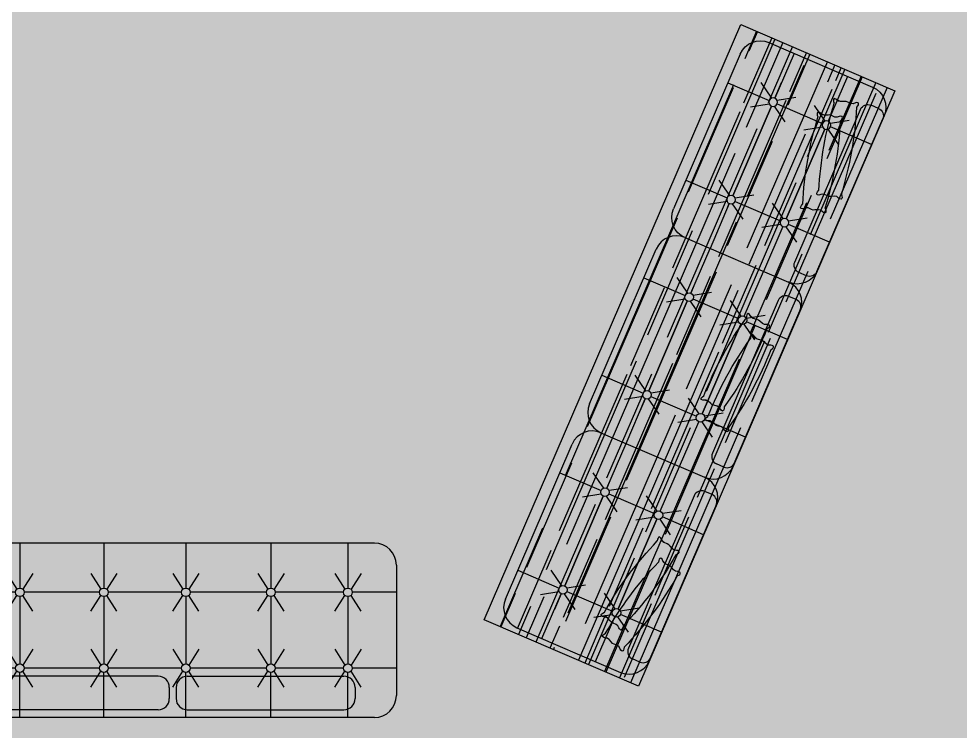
# Model space of a CAD drawing. Header units: centimetres. Extents: x 0 to 1099704, y -139216 to 99734.
# Drawn here: x 854564 to 854887.9, y 10389.4 to 10634.7 of the extents above; entities that cross this region are included whole.
import ezdxf

# ---------------------------------------------------------------- set-up
doc = ezdxf.new("R2010")
doc.units = ezdxf.units.CM
doc.header["$LTSCALE"] = 4
for name, color, linetype in [('0.4', 4, 'Continuous'), ('AIT-HTC-MAD', 43, 'Continuous'), ('AIT-LAY-HTC', 254, 'Continuous'), ('AIT-LAY-MOB', 2, 'Continuous')]:
    doc.layers.add(name, color=color, linetype=linetype)

# ---------------------------------------------------------------- blocks, each defined once
blk = doc.blocks.new('A$C24861EC0')
at = {"layer": 'AIT-LAY-HTC'}
blk.add_hatch(color=252, dxfattribs=at).paths.add_polyline_path([(0.5746, 0.0152), (0.5843, 0.0105), (0.5917, 0.0081), (0.597, 0.0078), (0.6025, 0.0114), (0.6019, 0.0218), (0.5988, 0.0283), (0.5921, 0.041), (0.5916, 0.0546), (0.5965, 0.0755), (0.5987, 0.0866), (0.5965, 0.0977), (0.5914, 0.1192), (0.5916, 0.12), (0.5921, 0.1323), (0.5988, 0.145), (0.6019, 0.1514), (0.6025, 0.1619), (0.597, 0.1655), (0.5917, 0.1651), (0.5843, 0.1628), (0.5746, 0.1581, 0.062401), (0.0279, 0.1581), (0.0182, 0.1628), (0.0108, 0.1651), (0.0055, 0.1655), (0, 0.1619), (0.0006, 0.1514), (0.0037, 0.145), (0.0104, 0.1323), (0.0109, 0.12), (0.011, 0.1192), (0.006, 0.0977), (0.0038, 0.0866), (0.006, 0.0755), (0.0109, 0.0546), (0.0104, 0.041), (0.0037, 0.0283), (0.0006, 0.0218), (0, 0.0114), (0.0055, 0.0078), (0.0108, 0.0081), (0.0182, 0.0105), (0.0279, 0.0152, 0.062401)])
for points in [[(0.0279, 0.0152), (0.0182, 0.0105), (0.0108, 0.0081), (0.0055, 0.0078), (0, 0.0114), (0.0006, 0.0218), (0.0037, 0.0283), (0.0104, 0.041), (0.0109, 0.0546), (0.006, 0.0755), (0.0038, 0.0866), (0.006, 0.0977), (0.0109, 0.1186), (0.0104, 0.1323), (0.0037, 0.145), (0.0006, 0.1514), (0, 0.1619), (0.0055, 0.1655), (0.0108, 0.1651), (0.0182, 0.1628), (0.0279, 0.1581)], [(0.0109, 0.1184), (0.0109, 0.1198), (0.006, 0.1406)], [(0.5746, 0.0152), (0.5843, 0.0105), (0.5917, 0.0081), (0.597, 0.0078), (0.6025, 0.0114), (0.6019, 0.0218), (0.5988, 0.0283), (0.5921, 0.041), (0.5916, 0.0546), (0.5965, 0.0755), (0.5987, 0.0866), (0.5965, 0.0977), (0.5916, 0.1186), (0.5921, 0.1323), (0.5988, 0.145), (0.6019, 0.1514), (0.6025, 0.1619), (0.597, 0.1655), (0.5917, 0.1651), (0.5843, 0.1628), (0.5746, 0.1581)], [(0.5916, 0.1184), (0.5916, 0.1198), (0.5965, 0.1406)]]:
    blk.add_lwpolyline(points)
for centre, start, end in [((0.3012, -2.0236), 82.85856, 97.14137), ((0.3012, 2.1969), 262.85856, 277.14137)]:
    blk.add_arc(centre, 2.1988, start, end)
blk = doc.blocks.new('A$C3B17759B')
blk.add_hatch(color=253).paths.add_polyline_path([(0.1197, 1.7874, 0.414214), (0.0837, 1.8234), (0.0477, 1.8234, 0.414214), (0.0117, 1.7874), (0.0117, 1.044, 0.414214), (0.0477, 1.008), (0.0837, 1.008, 0.414214), (0.1197, 1.044)])
at = {"layer": 'AIT-LAY-HTC'}
h = blk.add_hatch(color=255, dxfattribs=at)
h.paths.add_polyline_path([(0.4917, 1.9), (0.2317, 1.9), (0.2317, 1.6818, -0.414214), (0.251, 1.6625), (0.4723, 1.6625, -0.414214), (0.4917, 1.6818), (0.4917, 1.7579)])
h.paths.add_polyline_path([(0.2317, 1.9), (0.1094, 1.9, 0.414214), (0.0117, 1.8022), (0.0117, 1.6625), (0.2123, 1.6625, -0.414214), (0.2317, 1.6818), (0.2317, 1.7579)])
h.paths.add_polyline_path([(0.2317, 1.6432, -0.414214), (0.2123, 1.6625), (0.0117, 1.6625), (0.0117, 1.1875), (0.2123, 1.1875, -0.414214), (0.2317, 1.2068), (0.2317, 1.2229)])
h.paths.add_polyline_path([(0.4917, 1.6432, -0.414214), (0.4723, 1.6625), (0.251, 1.6625, -0.414214), (0.2317, 1.6432), (0.2317, 1.2068, -0.414214), (0.251, 1.1875), (0.4723, 1.1875, -0.414214), (0.4917, 1.2068), (0.4917, 1.2229)])
h.paths.add_polyline_path([(0.7117, 1.6625), (0.511, 1.6625, -0.414214), (0.4917, 1.6432), (0.4917, 1.2068, -0.414214), (0.511, 1.1875), (0.7117, 1.1875)])
h.paths.add_polyline_path([(0.7117, 1.8022, 0.414214), (0.6139, 1.9), (0.4917, 1.9), (0.4917, 1.6818, -0.414214), (0.511, 1.6625), (0.7117, 1.6625)])
h.paths.add_polyline_path([(0.7117, 1.1875), (0.511, 1.1875, -0.414214), (0.4917, 1.1682), (0.4917, 0.95), (0.6139, 0.95, 0.414214), (0.7117, 1.0478)])
h.paths.add_polyline_path([(0.4917, 1.1682, -0.414214), (0.4723, 1.1875), (0.251, 1.1875, -0.414214), (0.2317, 1.1682), (0.2317, 0.95), (0.4917, 0.95)])
h.paths.add_polyline_path([(0.2317, 1.1682, -0.414214), (0.2123, 1.1875), (0.0117, 1.1875), (0.0117, 1.0478, 0.414214), (0.1094, 0.95), (0.2317, 0.95)])
for p, q in [((0.6139, 1.9), (0.1094, 1.9)), ((0.2317, 1.9), (0.2317, 1.6818)), ((0.4917, 1.9), (0.4917, 1.6818)), ((0.0477, 1.8234), (0.0837, 1.8234)), ((0.0117, 1.8022), (0.0117, 1.0478)), ((0.0117, 1.044), (0.0117, 1.7874)), ((0.1197, 1.044), (0.1197, 1.7874)), ((0.7117, 1.8022), (0.7117, 1.0478)), ((0.4917, 1.6818), (0.4917, 1.7579)), ((0.1468, 1.7212), (0.218, 1.6762)), ((0.3165, 1.7212), (0.2453, 1.6762)), ((0.4068, 1.7212), (0.478, 1.6762)), ((0.5765, 1.7212), (0.5053, 1.6762)), ((0.0117, 1.6625), (0.2123, 1.6625)), ((0.1468, 1.6038), (0.218, 1.6488)), ((0.2317, 1.6432), (0.2317, 1.2068)), ((0.2317, 1.2068), (0.2317, 1.6432)), ((0.3165, 1.6038), (0.2453, 1.6488)), ((0.4723, 1.6625), (0.251, 1.6625)), ((0.4068, 1.6038), (0.478, 1.6488)), ((0.4917, 1.6432), (0.4917, 1.2068)), ((0.4917, 1.2068), (0.4917, 1.6432)), ((0.5765, 1.6038), (0.5053, 1.6488)), ((0.7117, 1.6625), (0.511, 1.6625)), ((0.1468, 1.2462), (0.218, 1.2012)), ((0.3165, 1.2462), (0.2453, 1.2012)), ((0.4068, 1.2462), (0.478, 1.2012)), ((0.4917, 1.2229), (0.4917, 1.2068)), ((0.5765, 1.2462), (0.5053, 1.2012)), ((0.0117, 1.1875), (0.2123, 1.1875)), ((0.4723, 1.1875), (0.251, 1.1875)), ((0.7117, 1.1875), (0.511, 1.1875)), ((0.1468, 1.1288), (0.218, 1.1738)), ((0.2317, 1.1682), (0.2317, 0.95)), ((0.3165, 1.1288), (0.2453, 1.1738)), ((0.4068, 1.1288), (0.478, 1.1738)), ((0.4917, 1.1322), (0.4917, 1.1682)), ((0.4917, 1.1682), (0.4917, 0.95)), ((0.5765, 1.1288), (0.5053, 1.1738)), ((0.0477, 1.008), (0.0837, 1.008)), ((0.6139, 0.95), (0.1094, 0.95))]:
    blk.add_line(p, q)
for centre in [(0.2317, 1.6625), (0.4917, 1.6625), (0.2317, 1.1875), (0.4917, 1.1875)]:
    blk.add_circle(centre, 0.0193)
for centre, radius, start, end in [((0.1094, 1.8022), 0.0978, 90, 180), ((0.6139, 1.8022), 0.0978, 0, 90), ((0.0477, 1.7874), 0.036, 90, 180), ((0.0837, 1.7874), 0.036, 0, 90), ((0.1094, 1.0478), 0.0978, 180, 270), ((0.0477, 1.044), 0.036, 180, 270), ((0.0837, 1.044), 0.036, 270, 0), ((0.6139, 1.0478), 0.0978, 270, 360)]:
    blk.add_arc(centre, radius, start, end)
at = {"layer": 'AIT-LAY-MOB', "ltscale": 6, "extrusion": (0, 0, -1), "xscale": 0.7257599999999985, "yscale": 0.7257599999999985, "zscale": -0.72576, "rotation": 103.2787938698126}
for p in [(-0.0321, 1.3865), (-0.0745, 1.3019)]:
    blk.add_blockref('A$C24861EC0', p, dxfattribs=at)
blk = doc.blocks.new('A$C504F512B')
blk.add_hatch(color=253).paths.add_polyline_path([(0.108, 0.8374, 0.414214), (0.072, 0.8734), (0.036, 0.8734, 0.414214), (0, 0.8374), (0, 0.094, 0.414214), (0.036, 0.058), (0.072, 0.058, 0.414214), (0.108, 0.094)])
at = {"layer": 'AIT-LAY-HTC'}
h = blk.add_hatch(color=255, dxfattribs=at)
h.paths.add_polyline_path([(0.48, 0.95), (0.22, 0.95), (0.22, 0.7318, -0.414214), (0.2393, 0.7125), (0.4607, 0.7125, -0.414214), (0.48, 0.7318), (0.48, 0.8079)])
h.paths.add_polyline_path([(0.22, 0.95), (0.0978, 0.95, 0.414214), (0, 0.8522), (0, 0.7125), (0.2007, 0.7125, -0.414214), (0.22, 0.7318), (0.22, 0.8079)])
h.paths.add_polyline_path([(0.22, 0.6932, -0.414214), (0.2007, 0.7125), (0, 0.7125), (0, 0.2375), (0.2007, 0.2375, -0.414214), (0.22, 0.2568), (0.22, 0.2729)])
h.paths.add_polyline_path([(0.48, 0.6932, -0.414214), (0.4607, 0.7125), (0.2393, 0.7125, -0.414214), (0.22, 0.6932), (0.22, 0.2568, -0.414214), (0.2393, 0.2375), (0.4607, 0.2375, -0.414214), (0.48, 0.2568), (0.48, 0.2729)])
h.paths.add_polyline_path([(0.7, 0.7125), (0.4993, 0.7125, -0.414214), (0.48, 0.6932), (0.48, 0.2568, -0.414214), (0.4993, 0.2375), (0.7, 0.2375)])
h.paths.add_polyline_path([(0.7, 0.8522, 0.414214), (0.6022, 0.95), (0.48, 0.95), (0.48, 0.7318, -0.414214), (0.4993, 0.7125), (0.7, 0.7125)])
h.paths.add_polyline_path([(0.7, 0.2375), (0.4993, 0.2375, -0.414214), (0.48, 0.2182), (0.48, 0), (0.6022, 0, 0.414214), (0.7, 0.0978)])
h.paths.add_polyline_path([(0.48, 0.2182, -0.414214), (0.4607, 0.2375), (0.2393, 0.2375, -0.414214), (0.22, 0.2182), (0.22, 0), (0.48, 0)])
h.paths.add_polyline_path([(0.22, 0.2182, -0.414214), (0.2007, 0.2375), (0, 0.2375), (0, 0.0978, 0.414214), (0.0978, 0), (0.22, 0)])
for p, q in [((0.6022, 0.95), (0.0978, 0.95)), ((0.22, 0.95), (0.22, 0.7318)), ((0.48, 0.95), (0.48, 0.7318)), ((0, 0.8522), (0, 0.0978)), ((0.036, 0.8734), (0.072, 0.8734)), ((0.7, 0.8522), (0.7, 0.0978)), ((0, 0.094), (0, 0.8374)), ((0.108, 0.094), (0.108, 0.8374)), ((0.48, 0.7318), (0.48, 0.8079)), ((0.1351, 0.7712), (0.2063, 0.7262)), ((0.3049, 0.7712), (0.2337, 0.7262)), ((0.3951, 0.7712), (0.4663, 0.7262)), ((0.5649, 0.7712), (0.4937, 0.7262)), ((0, 0.7125), (0.2007, 0.7125)), ((0.1351, 0.6538), (0.2063, 0.6988)), ((0.22, 0.6932), (0.22, 0.2568)), ((0.22, 0.2568), (0.22, 0.6932)), ((0.3049, 0.6538), (0.2337, 0.6988)), ((0.4607, 0.7125), (0.2393, 0.7125)), ((0.3951, 0.6538), (0.4663, 0.6988)), ((0.48, 0.6932), (0.48, 0.2568)), ((0.48, 0.2568), (0.48, 0.6932)), ((0.5649, 0.6538), (0.4937, 0.6988)), ((0.7, 0.7125), (0.4993, 0.7125)), ((0.1351, 0.2962), (0.2063, 0.2512)), ((0.3049, 0.2962), (0.2337, 0.2512)), ((0.3951, 0.2962), (0.4663, 0.2512)), ((0.5649, 0.2962), (0.4937, 0.2512)), ((0.48, 0.2729), (0.48, 0.2568)), ((0, 0.2375), (0.2007, 0.2375)), ((0.1351, 0.1788), (0.2063, 0.2238)), ((0.22, 0.2182), (0.22, 0)), ((0.3049, 0.1788), (0.2337, 0.2238)), ((0.4607, 0.2375), (0.2393, 0.2375)), ((0.3951, 0.1788), (0.4663, 0.2238)), ((0.48, 0.1822), (0.48, 0.2182)), ((0.48, 0.2182), (0.48, 0)), ((0.5649, 0.1788), (0.4937, 0.2238)), ((0.7, 0.2375), (0.4993, 0.2375)), ((0.036, 0.058), (0.072, 0.058)), ((0.6022, 0), (0.0978, 0))]:
    blk.add_line(p, q)
for centre in [(0.22, 0.7125), (0.48, 0.7125), (0.22, 0.2375), (0.48, 0.2375)]:
    blk.add_circle(centre, 0.0193)
for centre, radius, start, end in [((0.0978, 0.8522), 0.0978, 90, 180), ((0.6022, 0.8522), 0.0978, 0, 90), ((0.036, 0.8374), 0.036, 90, 180), ((0.072, 0.8374), 0.036, 0, 90), ((0.0978, 0.0978), 0.0978, 180, 270), ((0.036, 0.094), 0.036, 180, 270), ((0.072, 0.094), 0.036, 270, 0), ((0.6022, 0.0978), 0.0978, 270, 360)]:
    blk.add_arc(centre, radius, start, end)
at = {"layer": 'AIT-LAY-MOB', "ltscale": 6, "extrusion": (0, 0, -1), "xscale": 0.7257600000000003, "yscale": 0.7257600000000003, "zscale": -0.72576, "rotation": 95.33199813397566}
for p in [(-0.0381, 0.2896), (-0.0917, 0.2116)]:
    blk.add_blockref('A$C24861EC0', p, dxfattribs=at)
blk = doc.blocks.new('A$C1D1D1FBC')
at = {"layer": 'AIT-HTC-MAD'}
blk.add_hatch(color=35, dxfattribs=at).paths.add_polyline_path([(0, 2.95), (0.75, 2.95), (0.75, 0.05), (0, 0.05)])
at = {"layer": 'AIT-LAY-MOB', "true_color": 0xd1ba75}
h = blk.add_hatch(dxfattribs=at)
h.set_pattern_fill('AR-RROOF', color=43, scale=0.005, angle=90, style=0)
h.paths.add_polyline_path([(0, 2.95), (0.75, 2.95), (0.75, 0.05), (0, 0.05)])
at = {"layer": 'AIT-LAY-MOB'}
blk.add_lwpolyline([(0, 2.95), (0.75, 2.95), (0.75, 0.05), (0, 0.05), (0, 2.95)], dxfattribs=at)
for name, p in [('A$C3B17759B', (-0.0117, 1.025)), ('A$C504F512B', (0, 1.025))]:
    blk.add_blockref(name, p, dxfattribs=at)
at = {"layer": 'AIT-LAY-MOB', "xscale": -1, "rotation": 180}
blk.add_blockref('A$C3B17759B', (-0.0117, 1.975), dxfattribs=at)
blk = doc.blocks.new('A$C7BF460E8')
at = {"layer": 'AIT-LAY-HTC'}
h = blk.add_hatch(color=256, dxfattribs=at)
h.paths.add_polyline_path([(0.5597, 0), (0.6819, 0, 0.414214), (0.7797, 0.0978), (0.7797, 0.2164), (0.579, 0.2164, -0.414214), (0.5597, 0.1971)])
h.paths.add_polyline_path([(0.2393, 0.2164, -0.414214), (0.22, 0.1971), (0.22, 0), (0.5597, 0), (0.5597, 0.1971, -0.414214), (0.5403, 0.2164)])
h.paths.add_polyline_path([(0.2393, 0.5608, -0.414214), (0.22, 0.5415), (0.22, 0.2358, -0.414214), (0.2393, 0.2164), (0.5403, 0.2164, -0.414214), (0.5597, 0.2358), (0.5597, 0.5415, -0.414214), (0.5403, 0.5608)])
h.paths.add_polyline_path([(0.22, 0.5801, -0.414214), (0.2393, 0.5608), (0.5403, 0.5608, -0.414214), (0.5597, 0.5801), (0.5597, 0.9219, -0.414214), (0.5403, 0.9412), (0.2393, 0.9412, -0.414214), (0.22, 0.9219)])
h.paths.add_polyline_path([(0.22, 0.9605, -0.414214), (0.2393, 0.9412), (0.5403, 0.9412, -0.414214), (0.5597, 0.9605), (0.5597, 1.2886, -0.414214), (0.5403, 1.3079), (0.2393, 1.3079, -0.414214), (0.22, 1.2886)])
h.paths.add_polyline_path([(0.22, 1.3272, -0.414214), (0.2393, 1.3079), (0.5403, 1.3079, -0.414214), (0.5597, 1.3272), (0.5597, 1.6642, -0.414214), (0.5403, 1.6836), (0.2393, 1.6836, -0.414214), (0.22, 1.6642)])
h.paths.add_polyline_path([(0.22, 1.7029, -0.414214), (0.2393, 1.6836), (0.5403, 1.6836, -0.414214), (0.5597, 1.7029), (0.5597, 1.9), (0.22, 1.9)])
h.paths.add_polyline_path([(0.22, 1.9), (0.0978, 1.9, 0.414214), (0, 1.8022), (0, 1.6836), (0.2007, 1.6836, -0.414214), (0.22, 1.7029)])
h.paths.add_polyline_path([(0.22, 1.6642, -0.414214), (0.2007, 1.6836), (0, 1.6836), (0, 1.3079), (0.2007, 1.3079, -0.414214), (0.22, 1.3272)])
h.paths.add_polyline_path([(0, 0.9412), (0.2007, 0.9412, -0.414214), (0.22, 0.9605), (0.22, 1.2886, -0.414214), (0.2007, 1.3079), (0, 1.3079)])
h.paths.add_polyline_path([(0, 0.5608), (0.2007, 0.5608, -0.414214), (0.22, 0.5801), (0.22, 0.9219, -0.414214), (0.2007, 0.9412), (0, 0.9412)])
h.paths.add_polyline_path([(0, 0.2164), (0.2007, 0.2164, -0.414214), (0.22, 0.2358), (0.22, 0.5415, -0.414214), (0.2007, 0.5608), (0, 0.5608)])
h.paths.add_polyline_path([(0, 0.2164), (0, 0.0978, 0.414214), (0.0978, 0), (0.22, 0), (0.22, 0.1971, -0.414214), (0.2007, 0.2164)])
h.paths.add_polyline_path([(0.5597, 0.2358, -0.414214), (0.579, 0.2164), (0.7797, 0.2164), (0.7797, 0.5608), (0.579, 0.5608, -0.414214), (0.5597, 0.5415)])
h.paths.add_polyline_path([(0.7797, 0.9412), (0.579, 0.9412, -0.414214), (0.5597, 0.9219), (0.5597, 0.5801, -0.414214), (0.579, 0.5608), (0.7797, 0.5608)])
h.paths.add_polyline_path([(0.7797, 1.3079), (0.579, 1.3079, -0.414214), (0.5597, 1.2886), (0.5597, 0.9605, -0.414214), (0.579, 0.9412), (0.7797, 0.9412)])
h.paths.add_polyline_path([(0.7797, 1.6836), (0.579, 1.6836, -0.414214), (0.5597, 1.6642), (0.5597, 1.3272, -0.414214), (0.579, 1.3079), (0.7797, 1.3079)])
h.paths.add_polyline_path([(0.7797, 1.8022, 0.414214), (0.6819, 1.9), (0.5597, 1.9), (0.5597, 1.7029, -0.414214), (0.579, 1.6836), (0.7797, 1.6836)])
for points in [[(0.1841, 1.0652, -0.414214), (0.1341, 1.0152), (0.0841, 1.0152, -0.414214), (0.0341, 1.0652), (0.0341, 1.7652, -0.414214), (0.0841, 1.8152), (0.1341, 1.8152, -0.414214), (0.1841, 1.7652)], [(0.1841, 0.9348, 0.414214), (0.1341, 0.9848), (0.0841, 0.9848, 0.414214), (0.0341, 0.9348), (0.0341, 0.2348, 0.414214), (0.0841, 0.1848), (0.1341, 0.1848, 0.414214), (0.1841, 0.2348)]]:
    blk.add_hatch(color=252, dxfattribs=at).paths.add_polyline_path(points)
for p, q in [((0.6819, 1.9), (0.0978, 1.9)), ((0.22, 1.7029), (0.22, 1.9)), ((0.5597, 1.7029), (0.5597, 1.9)), ((0.1341, 1.8152), (0.0841, 1.8152)), ((0, 0.0978), (0, 1.8022)), ((0.7797, 0.0978), (0.7797, 1.8022)), ((0.0341, 1.0652), (0.0341, 1.7652)), ((0.1351, 1.7423), (0.2063, 1.6972)), ((0.1841, 1.0652), (0.1841, 1.7652)), ((0.3049, 1.7423), (0.2337, 1.6972)), ((0.4748, 1.7423), (0.546, 1.6972)), ((0.6445, 1.7423), (0.5733, 1.6972)), ((0, 1.6836), (0.2007, 1.6836)), ((0.1351, 1.6248), (0.2063, 1.6699)), ((0.22, 1.3272), (0.22, 1.6642)), ((0.3049, 1.6248), (0.2337, 1.6699)), ((0.5403, 1.6836), (0.2393, 1.6836)), ((0.4748, 1.6248), (0.546, 1.6699)), ((0.5597, 1.3272), (0.5597, 1.6642)), ((0.6445, 1.6248), (0.5733, 1.6699)), ((0.7797, 1.6836), (0.579, 1.6836)), ((0.1351, 1.3667), (0.2063, 1.3216)), ((0.3049, 1.3667), (0.2337, 1.3216)), ((0.4748, 1.3667), (0.546, 1.3216)), ((0.6445, 1.3667), (0.5733, 1.3216)), ((0, 1.3079), (0.2007, 1.3079)), ((0.5403, 1.3079), (0.2393, 1.3079)), ((0.7797, 1.3079), (0.579, 1.3079)), ((0.1351, 1.2492), (0.2063, 1.2943)), ((0.22, 0.9605), (0.22, 1.2886)), ((0.3049, 1.2492), (0.2337, 1.2943)), ((0.4748, 1.2492), (0.546, 1.2943)), ((0.5597, 0.9605), (0.5597, 1.2886)), ((0.6445, 1.2492), (0.5733, 1.2943)), ((0.1341, 1.0152), (0.0841, 1.0152)), ((0.1341, 0.9848), (0.0841, 0.9848)), ((0.1351, 1), (0.2063, 0.9549)), ((0.3049, 1), (0.2337, 0.9549)), ((0.4748, 1), (0.546, 0.9549)), ((0.4748, 1), (0.546, 0.9549)), ((0.6445, 1), (0.5733, 0.9549)), ((0.6445, 1), (0.5733, 0.9549)), ((0, 0.9412), (0.2007, 0.9412)), ((0.0341, 0.9348), (0.0341, 0.2348)), ((0.1351, 0.8825), (0.2063, 0.9276)), ((0.1841, 0.9348), (0.1841, 0.2348)), ((0.3049, 0.8825), (0.2337, 0.9276)), ((0.5403, 0.9412), (0.2393, 0.9412)), ((0.4748, 0.8825), (0.546, 0.9276)), ((0.4748, 0.8825), (0.546, 0.9276)), ((0.6445, 0.8825), (0.5733, 0.9276)), ((0.6445, 0.8825), (0.5733, 0.9276)), ((0.7797, 0.9412), (0.579, 0.9412)), ((0.22, 0.5801), (0.22, 0.9219)), ((0.5597, 0.5801), (0.5597, 0.9219)), ((0.1351, 0.6195), (0.2063, 0.5744)), ((0.3049, 0.6195), (0.2337, 0.5744)), ((0.4748, 0.6195), (0.546, 0.5744)), ((0.6445, 0.6195), (0.5733, 0.5744)), ((0, 0.5608), (0.2007, 0.5608)), ((0.5403, 0.5608), (0.2393, 0.5608)), ((0.7797, 0.5608), (0.579, 0.5608)), ((0.1351, 0.5021), (0.2063, 0.5471)), ((0.22, 0.2358), (0.22, 0.5415)), ((0.3049, 0.5021), (0.2337, 0.5471)), ((0.4748, 0.5021), (0.546, 0.5471)), ((0.5597, 0.2358), (0.5597, 0.5415)), ((0.6445, 0.5021), (0.5733, 0.5471)), ((0.1351, 0.2752), (0.2063, 0.2301)), ((0.3049, 0.2752), (0.2337, 0.2301)), ((0.4748, 0.2752), (0.546, 0.2301)), ((0.6445, 0.2752), (0.5733, 0.2301)), ((0, 0.2164), (0.2007, 0.2164)), ((0.5403, 0.2164), (0.2393, 0.2164)), ((0.7797, 0.2164), (0.579, 0.2164)), ((0.1341, 0.1848), (0.0841, 0.1848)), ((0.1351, 0.1577), (0.2063, 0.2028)), ((0.22, 0), (0.22, 0.1971)), ((0.3049, 0.1577), (0.2337, 0.2028)), ((0.4748, 0.1577), (0.546, 0.2028)), ((0.5597, 0), (0.5597, 0.1971)), ((0.6445, 0.1577), (0.5733, 0.2028)), ((0.6819, 0), (0.0978, 0))]:
    blk.add_line(p, q)
for centre in [(0.22, 1.6836), (0.5597, 1.6836), (0.22, 1.3079), (0.5597, 1.3079), (0.22, 0.9412), (0.5597, 0.9412), (0.5597, 0.9412), (0.22, 0.5608), (0.5597, 0.5608), (0.22, 0.2164), (0.5597, 0.2164)]:
    blk.add_circle(centre, 0.0193)
for centre, radius, start, end in [((0.0978, 1.8022), 0.0978, 90, 180), ((0.6819, 1.8022), 0.0978, 0, 90), ((0.0841, 1.7652), 0.05, 90, 180), ((0.1341, 1.7652), 0.05, 0, 90), ((0.0841, 1.0652), 0.05, 180, 270), ((0.1341, 1.0652), 0.05, 270, 0), ((0.0841, 0.9348), 0.05, 90, 180), ((0.1341, 0.9348), 0.05, 0, 90), ((0.0841, 0.2348), 0.05, 180, 270), ((0.1341, 0.2348), 0.05, 270, 0), ((0.0978, 0.0978), 0.0978, 180, 270), ((0.6819, 0.0978), 0.0978, 270, 0)]:
    blk.add_arc(centre, radius, start, end)

msp = doc.modelspace()

# ---------------------------------------------------------------- hatches: boundary and pattern name
at = {"layer": '0.4', "true_color": 0xf8f3ec}
h = msp.add_hatch(color=7, dxfattribs=at)
h.dxf.hatch_style = 1
h.paths.add_polyline_path([(865654.487, 6328.003), (865654.487, 15549.552), (844265.68, 15549.552), (844265.68, 6328.003)])

# ---------------------------------------------------------------- block references
at = {"layer": 'AIT-LAY-MOB', "xscale": 76.9572947381365, "yscale": 76.9572947381365, "zscale": 76.9572947381365}
for name, p, rotation in [('A$C1D1D1FBC', (854866.938, 10613.464), 156.7031261798719), ('A$C7BF460E8', (854693.877, 10394.162), 90)]:
    msp.add_blockref(name, p, dxfattribs=dict(at, rotation=rotation))

doc.saveas('drawing.dxf')
